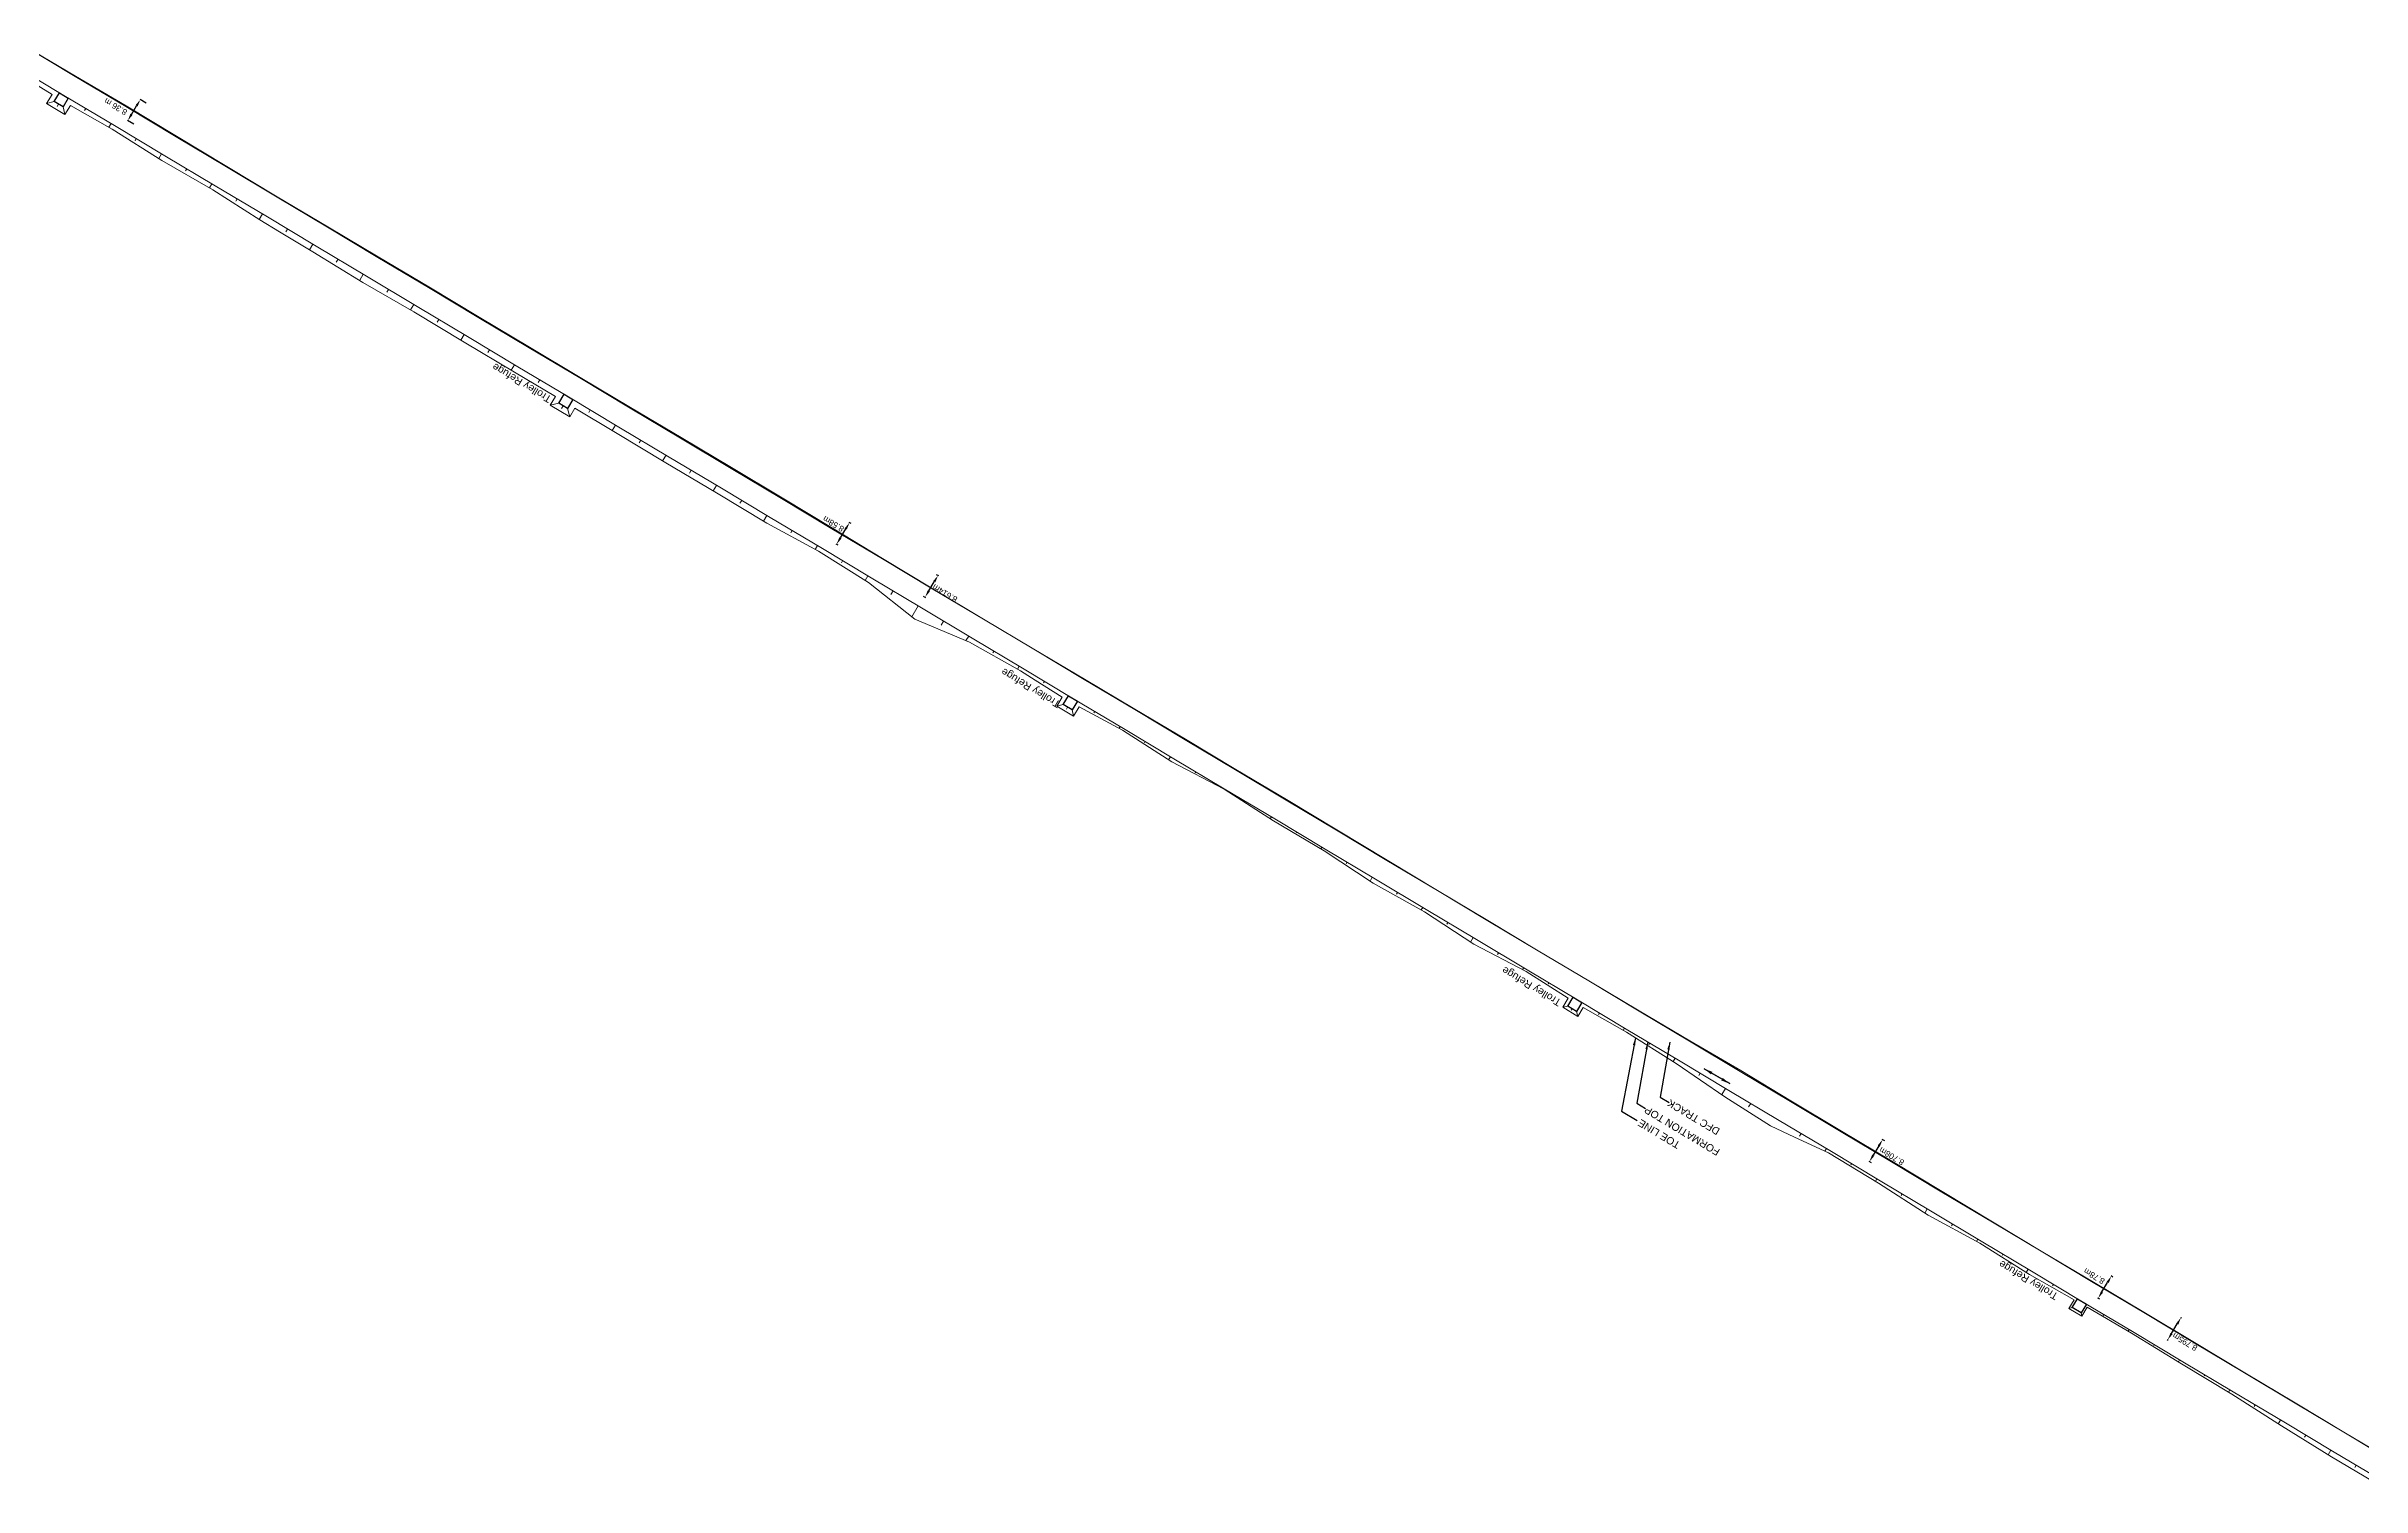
# Model space of a CAD drawing. Header units: metres. Extents: x 593990 to 611207, y 3401545 to 3411811.
# Drawn here: x 596391 to 597179, y 3409928 to 3410418 of the extents above; entities that cross this region are included whole.
import ezdxf
from ezdxf.enums import TextEntityAlignment as Align

# ---------------------------------------------------------------- set-up
doc = ezdxf.new("R2010")
doc.units = ezdxf.units.M
doc.header["$MEASUREMENT"] = 0
for name, color, linetype, lineweight in [('PROPOSED DFCC TOE LINE', 239, 'Continuous', 0), ('PROPOSED DFCC TOE SLOPES', 239, 'Continuous', 0), ('PROPOSED DFCC TRACK', 1, 'Continuous', 0), ('PROPOSED FORMATION LINE - PLAN', 187, 'Continuous', 0)]:
    doc.layers.add(name, color=color, linetype=linetype, lineweight=lineweight)
doc.layers.add('Trolley Refuse', color=10, linetype='Continuous')
doc.styles.get("Standard").update_dxf_attribs({"font": 'arial.ttf'})
doc.styles.add('Style-Arial', font='arial.ttf')
doc.dimstyles.new('ISO-25', dxfattribs={"dimtxt": 2.5, "dimasz": 2.5, "dimexe": 1.25, "dimexo": 0.625, "dimtad": 1, "dimtxsty": 'Standard', "dimcen": 2.5, "dimadec": 0, "dimazin": 0, "dimtfac": 1, "dimtmove": 0, "dimatfit": 3, "dimfxl": 1, "dimarcsym": 0})
doc.dimstyles.get("Standard").update_dxf_attribs({"dimtxt": 0.18, "dimasz": 0.18, "dimexe": 0.18, "dimexo": 0.0625, "dimgap": 0.09, "dimtad": 0, "dimtih": 1, "dimtoh": 1, "dimdec": 4, "dimzin": 0, "dimdsep": 46, "dimtxsty": 'Standard', "dimcen": 0.09, "dimadec": 0, "dimazin": 0, "dimtfac": 1, "dimtdec": 4, "dimtofl": 0, "dimtmove": 0, "dimatfit": 3, "dimfxl": 1, "dimtolj": 1, "dimtzin": 0, "dimarcsym": 0})

# ---------------------------------------------------------------- blocks, each defined once
blk = doc.blocks.new('*D284')
at = {"layer": 'Defpoints', "color": 0, "transparency": 16777216}
for p in [(596422.8, 3410399.96), (596424.96, 3410398.68), (596420.68, 3410391.5)]:
    blk.add_point(p, dxfattribs=at)
at = {"layer": 'PROPOSED DFCC TRACK', "color": 0, "lineweight": -2, "transparency": 16777216}
for p, q in [((596419.8, 3410394.93), (596421.52, 3410397.82)), ((596424.85, 3410398.74), (596422.7, 3410400.03)), ((596420.57, 3410391.56), (596418.41, 3410392.85))]:
    blk.add_line(p, q, dxfattribs=at)
at = {"layer": 'PROPOSED DFCC TRACK', "color": 0, "transparency": 16777216}
for points in [[(596421.16, 3410398.03), (596421.88, 3410397.6), (596422.8, 3410399.96)], [(596419.44, 3410395.15), (596420.16, 3410394.72), (596418.52, 3410392.79)]]:
    blk.add_solid(points, dxfattribs=at)
at = {"layer": 'PROPOSED DFCC TRACK', "color": 0, "lineweight": 0, "transparency": 16777216, "insert": (596414.42, 3410397.58), "char_height": 2, "attachment_point": 5, "rotation": 149, "style": 'Style-Arial'}
blk.add_mtext('\\A1;\\A1;8.36 m', dxfattribs=at)
blk = doc.blocks.new('TerminatorOpen_0.5')
at = {"color": 0, "linetype": 'ByBlock', "lineweight": -2}
for q in [(-1, 0.25), (-1, 0), (-1, -0.25)]:
    blk.add_line((0, 0), q, dxfattribs=at)
blk = doc.blocks.new('*D306')
at = {"layer": 'Defpoints', "color": 0, "transparency": 16777216}
for p in [(597016.43, 3410045.47), (597011.15, 3410038.48), (597011.96, 3410038)]:
    blk.add_point(p, dxfattribs=at)
at = {"layer": 'PROPOSED DFCC TRACK', "color": 0, "lineweight": -2, "transparency": 16777216}
for p, q in [((597014.34, 3410043.81), (597012.43, 3410040.62)), ((597016.32, 3410045.53), (597015.51, 3410046.02)), ((597011.85, 3410038.06), (597011.04, 3410038.54))]:
    blk.add_line(p, q, dxfattribs=at)
at = {"layer": 'PROPOSED DFCC TRACK', "color": 0, "transparency": 16777216}
for points in [[(597013.98, 3410044.02), (597014.69, 3410043.59), (597015.62, 3410045.95)], [(597012.08, 3410040.84), (597012.79, 3410040.41), (597011.15, 3410038.48)]]:
    blk.add_solid(points, dxfattribs=at)
at = {"layer": 'PROPOSED DFCC TRACK', "color": 0, "lineweight": 0, "transparency": 16777216, "insert": (597018.7, 3410040.31), "char_height": 2, "attachment_point": 5, "rotation": 149, "style": 'Style-Arial'}
blk.add_mtext('\\A1;8.708m', dxfattribs=at)
blk = doc.blocks.new('*D230')
at = {"layer": 'Defpoints', "color": 0, "transparency": 16777216}
for p in [(597116.89, 3409985.51), (597117.15, 3409985.35), (597112.38, 3409977.96)]:
    blk.add_point(p, dxfattribs=at)
at = {"layer": 'PROPOSED DFCC TRACK', "color": 0, "lineweight": -2, "transparency": 16777216}
for p, q in [((597113.92, 3409979.95), (597115.87, 3409983.21)), ((597117, 3409985.44), (597117.26, 3409985.29)), ((597112.49, 3409977.89), (597112.75, 3409977.74))]:
    blk.add_line(p, q, dxfattribs=at)
at = {"layer": 'PROPOSED DFCC TRACK', "color": 0, "transparency": 16777216}
for points in [[(597113.56, 3409980.16), (597114.28, 3409979.74), (597112.64, 3409977.8)], [(597115.51, 3409983.42), (597116.22, 3409982.99), (597117.15, 3409985.35)]]:
    blk.add_solid(points, dxfattribs=at)
at = {"layer": 'PROPOSED DFCC TRACK', "color": 0, "lineweight": 0, "transparency": 16777216, "insert": (597118.47, 3409977.13), "char_height": 2, "attachment_point": 5, "rotation": 149, "style": 'Style-Arial'}
blk.add_mtext('\\A1;8.795m', dxfattribs=at)
blk = doc.blocks.new('*D231')
at = {"layer": 'Defpoints', "color": 0, "transparency": 16777216}
for p in [(597093.47, 3409999.49), (597094.1, 3409999.12), (597089.59, 3409991.58)]:
    blk.add_point(p, dxfattribs=at)
at = {"layer": 'PROPOSED DFCC TRACK', "color": 0, "lineweight": -2, "transparency": 16777216}
for p, q in [((597090.25, 3409994.1), (597092.19, 3409997.34)), ((597093.99, 3409999.18), (597093.37, 3409999.55)), ((597089.49, 3409991.64), (597088.87, 3409992.02))]:
    blk.add_line(p, q, dxfattribs=at)
at = {"layer": 'PROPOSED DFCC TRACK', "color": 0, "transparency": 16777216}
for points in [[(597089.9, 3409994.31), (597090.61, 3409993.88), (597088.97, 3409991.95)], [(597091.83, 3409997.56), (597092.55, 3409997.13), (597093.47, 3409999.49)]]:
    blk.add_solid(points, dxfattribs=at)
at = {"layer": 'PROPOSED DFCC TRACK', "color": 0, "lineweight": 0, "transparency": 16777216, "insert": (597087.6, 3409999.49), "char_height": 2, "attachment_point": 5, "rotation": 149, "style": 'Style-Arial'}
blk.add_mtext('\\A1;8.78m', dxfattribs=at)
blk = doc.blocks.new('*D232')
at = {"layer": 'Defpoints', "color": 0, "transparency": 16777216}
for p in [(596689.11, 3410231.02), (596693.52, 3410238.41), (596694.23, 3410237.99)]:
    blk.add_point(p, dxfattribs=at)
at = {"layer": 'PROPOSED DFCC TRACK', "color": 0, "lineweight": -2, "transparency": 16777216}
for p, q in [((596689.21, 3410230.95), (596689.92, 3410230.53)), ((596691.09, 3410232.74), (596692.95, 3410235.84)), ((596693.63, 3410238.35), (596694.33, 3410237.93))]:
    blk.add_line(p, q, dxfattribs=at)
at = {"layer": 'PROPOSED DFCC TRACK', "color": 0, "transparency": 16777216}
for points in [[(596690.74, 3410232.95), (596691.45, 3410232.53), (596689.81, 3410230.59)], [(596692.59, 3410236.06), (596693.3, 3410235.63), (596694.23, 3410237.99)]]:
    blk.add_solid(points, dxfattribs=at)
at = {"layer": 'PROPOSED DFCC TRACK', "color": 0, "lineweight": 0, "transparency": 16777216, "insert": (596696.56, 3410231.96), "char_height": 2, "attachment_point": 5, "rotation": 149, "style": 'Style-Arial'}
blk.add_mtext('\\A1;8.614m', dxfattribs=at)
blk = doc.blocks.new('*D216')
at = {"layer": 'Defpoints', "color": 0, "transparency": 16777216}
for p in [(596664.1, 3410255.96), (596664.76, 3410255.57), (596660.37, 3410248.2)]:
    blk.add_point(p, dxfattribs=at)
at = {"layer": 'PROPOSED DFCC TRACK', "color": 0, "lineweight": -2, "transparency": 16777216}
for p, q in [((596664.65, 3410255.63), (596664, 3410256.02)), ((596660.26, 3410248.26), (596659.6, 3410248.65)), ((596660.99, 3410250.74), (596662.82, 3410253.81))]:
    blk.add_line(p, q, dxfattribs=at)
at = {"layer": 'PROPOSED DFCC TRACK', "color": 0, "transparency": 16777216}
for points in [[(596662.46, 3410254.03), (596663.18, 3410253.6), (596664.1, 3410255.96)], [(596660.63, 3410250.95), (596661.35, 3410250.52), (596659.71, 3410248.59)]]:
    blk.add_solid(points, dxfattribs=at)
at = {"layer": 'PROPOSED DFCC TRACK', "color": 0, "lineweight": 0, "transparency": 16777216, "insert": (596658.63, 3410255.55), "char_height": 2, "attachment_point": 5, "rotation": 149, "style": 'Style-Arial'}
blk.add_mtext('\\A1;8.58m', dxfattribs=at)

msp = doc.modelspace()

# ---------------------------------------------------------------- linework, layer by layer
at = {"layer": 'PROPOSED DFCC TOE LINE', "lineweight": 0, "flags": 128}
for points in [[(596383.4958, 3410418.1104), (596400.73, 3410407.9616), (596417.9526, 3410397.7933), (596435.1339, 3410387.5558), (596452.2368, 3410377.1873), (596469.3491, 3410366.8345), (596486.5646, 3410356.6545), (596503.7794, 3410346.4731), (596520.9427, 3410336.2056), (596538.0941, 3410325.9183), (596555.2639, 3410315.6615), (596572.4458, 3410305.4253), (596589.6061, 3410295.1527), (596606.7897, 3410284.9192), (596623.9743, 3410274.6874), (596641.1511, 3410264.4425), (596658.2629, 3410254.0888), (596675.3756, 3410243.7367), (596692.509, 3410233.4192), (596709.6628, 3410223.1359), (596726.8413, 3410212.8939), (596744.0118, 3410202.6384), (596761.2103, 3410192.4298), (596778.4096, 3410182.2225), (596795.5889, 3410171.9818), (596812.7613, 3410161.7295), (596829.8986, 3410151.4186), (596847.0331, 3410141.1028), (596864.1646, 3410130.7821), (596881.3447, 3410120.5428), (596898.4755, 3410110.221), (596915.6595, 3410099.9881), (596932.8329, 3410089.7375), (596950.0402, 3410079.5437), (596967.3226, 3410069.4754), (596984.4455, 3410059.1404), (597001.5789, 3410048.8228), (597018.7631, 3410038.5904), (597035.9351, 3410028.3375), (597053.0442, 3410017.9793), (597070.1528, 3410007.6203), (597087.3444, 3409997.4002), (597104.536, 3409987.18), (597121.7062, 3409976.924), (597138.8401, 3409966.6073), (597155.993, 3409956.3225), (597173.1465, 3409946.0386), (597190.3181, 3409935.7851)], [(597185.5459, 3409927.8029), (597168.3142, 3409937.956), (597151.305, 3409948.4812), (597134.4827, 3409959.319), (597117.3706, 3409969.6722), (597100.2866, 3409980.0722), (597085.2505, 3409988.8674), (597083.4371, 3409985.8417), (597079.0074, 3409988.4966), (597080.7713, 3409991.4398), (597065.5944, 3409999.9957), (597048.6719, 3410010.666), (597031.0978, 3410020.2464), (597014.2731, 3410031.0803), (596997.2058, 3410041.5083), (596985.6381, 3410046.76), (596977.5213, 3410050.691), (596961.9912, 3410060.5578), (596945.4203, 3410071.8163), (596928.4943, 3410082.4807), (596913.7436, 3410090.9623), (596911.9218, 3410087.9151), (596906.7941, 3410090.9807), (596908.6359, 3410094.0614), (596894.2961, 3410103.2303), (596876.5082, 3410112.4532), (596859.7952, 3410123.4738), (596842.309, 3410133.2012), (596825.6408, 3410144.2968), (596808.3856, 3410154.4105), (596791.5418, 3410165.2124), (596773.8064, 3410174.5231), (596756.9855, 3410185.3631), (596742.251, 3410193.2354), (596740.374, 3410190.0958), (596734.6856, 3410193.4967), (596736.518, 3410196.5616), (596727.3176, 3410202.3399), (596722.3358, 3410205.4656), (596704.967, 3410215.2815), (596686.3187, 3410223.0652), (596670.5129, 3410235.6032), (596653.5471, 3410246.201), (596635.968, 3410255.773), (596618.8358, 3410266.0924), (596601.6284, 3410276.2863), (596584.5309, 3410286.6637), (596570.6889, 3410294.9829), (596568.892, 3410291.9849), (596562.2827, 3410295.9461), (596564.0694, 3410298.9272), (596550.1685, 3410307.1389), (596533.0132, 3410317.4198), (596515.8475, 3410327.6832), (596498.5692, 3410337.7583), (596481.4931, 3410348.1716), (596470.1931, 3410354.9774), (596463.4829, 3410359.0488), (596447.4817, 3410369.2338), (596430.1767, 3410379.2643), (596413.2235, 3410389.8831), (596398.9946, 3410397.9947), (596397.1603, 3410394.9265), (596390.9377, 3410398.6467), (596392.7667, 3410401.706), (596378.8621, 3410410.36)]]:
    msp.add_lwpolyline(points, dxfattribs=at)
at = {"layer": 'PROPOSED DFCC TOE SLOPES', "flags": 128}
for points in [[(596393.509, 3410399.2939), (596390.9377, 3410398.6467)], [(596395.0111, 3410398.3959), (596394.53, 3410397.5912)], [(596396.5131, 3410397.4979), (596397.1603, 3410394.9265)], [(596404.2591, 3410396.9447), (596403.8241, 3410396.217)], [(596412.8422, 3410391.8132), (596412.0785, 3410390.5358)], [(596421.4252, 3410386.6818), (596421.0042, 3410385.9776)], [(596430.0082, 3410381.5503), (596429.0598, 3410379.9639)], [(596438.5912, 3410376.4189), (596438.1402, 3410375.6644)], [(596447.1743, 3410371.2875), (596446.3416, 3410369.8947)], [(596455.7573, 3410366.156), (596455.2832, 3410365.363)], [(596464.3403, 3410361.0246), (596463.2484, 3410359.1981)], [(596472.9234, 3410355.8932), (596472.3607, 3410354.952)], [(596481.5064, 3410350.7617), (596480.3643, 3410348.8514)], [(596490.0894, 3410345.6303), (596489.4978, 3410344.6407)], [(596498.6724, 3410340.4989), (596497.4442, 3410338.4444)], [(596507.2555, 3410335.3674), (596506.6627, 3410334.376)], [(596515.8385, 3410330.236), (596514.7091, 3410328.347)], [(596524.4215, 3410325.1046), (596523.8605, 3410324.1661)], [(596533.0046, 3410319.9731), (596531.8823, 3410318.096)], [(596541.5876, 3410314.8417), (596541.0241, 3410313.8992)], [(596550.1706, 3410309.7102), (596549.0383, 3410307.8163)], [(596558.7536, 3410304.5788), (596558.1988, 3410303.6508)], [(596565.1673, 3410296.6688), (596562.2827, 3410295.9461)], [(596566.6684, 3410295.7691), (596566.1279, 3410294.8673)], [(596568.1694, 3410294.8695), (596568.892, 3410291.9849)], [(596575.9197, 3410294.3159), (596575.375, 3410293.4049)], [(596584.5027, 3410289.1845), (596583.4015, 3410287.3425)], [(596593.0858, 3410284.0531), (596592.5195, 3410283.1059)], [(596601.6688, 3410278.9216), (596600.502, 3410276.97)], [(596610.2518, 3410273.7902), (596609.6751, 3410272.8256)], [(596618.8348, 3410268.6588), (596617.7021, 3410266.7641)], [(596627.4179, 3410263.5273), (596626.8455, 3410262.57)], [(596636.0009, 3410258.3959), (596634.8393, 3410256.4529)], [(596644.5839, 3410253.2645), (596644.0916, 3410252.4411)], [(596653.1669, 3410248.133), (596652.3889, 3410246.8317)], [(596661.75, 3410243.0016), (596661.3311, 3410242.301)], [(596670.333, 3410237.8701), (596669.3951, 3410236.3014)], [(596678.916, 3410232.7387), (596678.1453, 3410231.4495)], [(596687.4991, 3410227.6073), (596685.2774, 3410223.8912)], [(596709.6447, 3410223.1055), (596709.6628, 3410223.1359)], [(596696.0821, 3410222.4758), (596695.2482, 3410221.081)], [(596704.6651, 3410217.3444), (596703.7384, 3410215.7943)], [(596717.1085, 3410218.67), (596717.1203, 3410218.6897)], [(596713.2481, 3410212.213), (596712.8881, 3410211.6107)], [(596721.8312, 3410207.0815), (596721.2365, 3410206.0869)], [(596725.6797, 3410213.5188), (596725.7096, 3410213.5687)], [(596734.279, 3410208.4146), (596734.2953, 3410208.4418)], [(596730.4142, 3410201.9501), (596730.0762, 3410201.3848)], [(596742.8458, 3410203.2559), (596742.8805, 3410203.314)], [(596736.8302, 3410194.0364), (596734.6856, 3410193.4967)], [(596738.3322, 3410193.1384), (596737.931, 3410192.4674)], [(596739.8342, 3410192.2404), (596740.374, 3410190.0958)], [(596747.5803, 3410191.6872), (596747.2859, 3410191.1949)], [(596751.4534, 3410198.1656), (596751.4779, 3410198.2067)], [(596760.0119, 3410192.9931), (596760.0772, 3410193.1024)], [(596756.1633, 3410186.5558), (596755.8219, 3410185.9848)], [(596768.6358, 3410187.9301), (596768.6768, 3410187.9986)], [(596764.7463, 3410181.4244), (596764.517, 3410181.0408)], [(596773.3293, 3410176.2929), (596772.6982, 3410175.2373)], [(596777.1779, 3410182.7302), (596777.2765, 3410182.895)], [(596785.8142, 3410177.6878), (596785.8674, 3410177.7769)], [(596781.9124, 3410171.1615), (596781.709, 3410170.8213)], [(596794.344, 3410172.4673), (596794.4571, 3410172.6565)], [(596802.9854, 3410167.4335), (596803.0437, 3410167.5311)], [(596790.4954, 3410166.03), (596790.3733, 3410165.8258)], [(596799.0784, 3410160.8986), (596798.9662, 3410160.7109)], [(596811.51, 3410162.2044), (596811.6299, 3410162.405)], [(596807.6614, 3410155.7672), (596807.2758, 3410155.1222)], [(596820.147, 3410157.1632), (596820.2009, 3410157.2534)], [(596828.6761, 3410151.9416), (596828.7696, 3410152.0979)], [(596816.2445, 3410150.6357), (596816.0604, 3410150.3279)], [(596824.8275, 3410145.5043), (596824.504, 3410144.9632)], [(596837.298, 3410146.8753), (596837.337, 3410146.9404)], [(596833.4105, 3410140.3729), (596833.1436, 3410139.9264)], [(596845.8421, 3410141.6787), (596845.9042, 3410141.7825)], [(596854.4476, 3410136.5849), (596854.4701, 3410136.6225)], [(596841.9936, 3410135.2414), (596841.2108, 3410133.9322)], [(596850.5766, 3410130.11), (596850.2383, 3410129.5442)], [(596863.0082, 3410131.4158), (596863.0359, 3410131.4621)], [(596864.1392, 3410130.7397), (596864.1646, 3410130.7821)], [(596859.1596, 3410124.9786), (596858.6431, 3410124.1147)], [(596867.7426, 3410119.8471), (596867.3966, 3410119.2683)], [(596876.3257, 3410114.7157), (596875.4071, 3410113.1792)], [(596884.9087, 3410109.5843), (596884.5694, 3410109.0168)], [(596898.4713, 3410110.2139), (596898.4755, 3410110.221)], [(596905.9293, 3410105.7687), (596905.9353, 3410105.7787)], [(596893.4917, 3410104.4528), (596893.1241, 3410103.838)], [(596902.0748, 3410099.3214), (596901.8445, 3410098.9362)], [(596914.5064, 3410100.6272), (596914.5273, 3410100.6623)], [(596908.4907, 3410091.4077), (596906.7941, 3410090.9807)], [(596909.9927, 3410090.5097), (596909.6753, 3410089.9788)], [(596911.4948, 3410089.6117), (596911.9218, 3410087.9151)], [(596919.2408, 3410089.0585), (596918.9612, 3410088.5908)], [(596923.1021, 3410095.517), (596923.1147, 3410095.5382)], [(596931.6724, 3410090.3643), (596931.7014, 3410090.4129)], [(596927.8238, 3410083.9271), (596927.3519, 3410083.1377)], [(596940.2791, 3410085.2726), (596940.3029, 3410085.3122)], [(596936.4069, 3410078.7956), (596936.1245, 3410078.3234)], [(596944.9899, 3410073.6642), (596944.3052, 3410072.5189)], [(596948.8385, 3410080.1015), (596948.9065, 3410080.2153)], [(596957.4821, 3410075.0715), (596957.5428, 3410075.1729)], [(596953.5729, 3410068.5328), (596953.0934, 3410067.7308)], [(596966.0045, 3410069.8386), (596966.1839, 3410070.1387)], [(596962.1559, 3410063.4013), (596960.8994, 3410061.2996)], [(596970.739, 3410058.2699), (596970.0306, 3410057.085)], [(596974.6717, 3410064.848), (596974.7559, 3410064.9888)], [(596983.1706, 3410059.5757), (596983.3174, 3410059.8213)], [(596991.8185, 3410054.5528), (596991.8834, 3410054.6614)], [(597000.3366, 3410049.3129), (597000.4501, 3410049.5026)], [(596987.905, 3410048.007), (596987.3699, 3410047.1119)], [(596996.4881, 3410042.8756), (596995.9983, 3410042.0565)], [(597008.9792, 3410044.2811), (597009.0388, 3410044.3808)], [(597005.0711, 3410037.7442), (597004.8431, 3410037.3627)], [(597017.5027, 3410039.05), (597017.631, 3410039.2645)], [(597026.1517, 3410034.029), (597026.2178, 3410034.1394)], [(597013.6541, 3410032.6127), (597013.1487, 3410031.7673)], [(597022.2371, 3410027.4813), (597021.9071, 3410026.9292)], [(597034.6687, 3410028.7871), (597034.8038, 3410029.013)], [(597030.8202, 3410022.3498), (597029.9893, 3410020.9602)], [(597043.3071, 3410023.7482), (597043.3625, 3410023.8408)], [(597051.8348, 3410018.5242), (597051.917, 3410018.6617)], [(597039.4032, 3410017.2184), (597039.0651, 3410016.6529)], [(597047.9862, 3410012.087), (597047.514, 3410011.2972)], [(597060.4446, 3410013.4375), (597060.4713, 3410013.4823)], [(597056.5693, 3410006.9555), (597056.2937, 3410006.4947)], [(597069.0009, 3410008.2614), (597069.0256, 3410008.3028)], [(597077.5999, 3410003.1568), (597077.6159, 3410003.1836)], [(597065.1523, 3410001.8241), (597064.4794, 3410000.6987)], [(597073.7353, 3409996.6927), (597073.4477, 3409996.2116)], [(597086.1669, 3409997.9985), (597086.2118, 3409998.0735)], [(597080.149, 3409988.7826), (597079.0074, 3409988.4966)], [(597083.1511, 3409986.9833), (597083.4371, 3409985.8417)], [(597090.9014, 3409986.4298), (597090.7092, 3409986.1083)], [(597094.7788, 3409992.9153), (597094.8076, 3409992.9634)], [(597103.333, 3409987.7356), (597103.4034, 3409987.8534)], [(597099.4844, 3409981.2984), (597099.1491, 3409980.7376)], [(597111.9529, 3409982.666), (597111.9899, 3409982.7277)], [(597108.0674, 3409976.1669), (597107.8852, 3409975.8622)], [(597116.6504, 3409971.0355), (597116.245, 3409970.3574)], [(597120.499, 3409977.4728), (597120.5749, 3409977.5997)], [(597129.1132, 3409972.3933), (597129.1443, 3409972.4454)], [(597125.2335, 3409965.904), (597125.0164, 3409965.5409)], [(597137.6651, 3409967.2099), (597137.7112, 3409967.287)], [(597133.8165, 3409960.7726), (597133.3553, 3409960.0011)], [(597142.3995, 3409955.6412), (597142.0925, 3409955.1277)], [(597146.2673, 3409962.1105), (597146.2864, 3409962.1425)], [(597154.8311, 3409956.947), (597154.8629, 3409957.0001)], [(597150.9826, 3409950.5097), (597150.1967, 3409949.1952)], [(597163.4269, 3409951.8368), (597163.4396, 3409951.8581)], [(597159.5656, 3409945.3783), (597159.1273, 3409944.6452)], [(597168.1486, 3409940.2469), (597167.1936, 3409938.6495)], [(597171.9972, 3409946.6841), (597172.0163, 3409946.7161)], [(597176.7316, 3409935.1154), (597176.2632, 3409934.3319)]]:
    msp.add_lwpolyline(points, dxfattribs=at)
at = {"layer": 'PROPOSED FORMATION LINE - PLAN', "lineweight": 0, "flags": 128}
for points in [[(597190.2942, 3409935.7451), (597173.1282, 3409946.008), (597155.9621, 3409956.2709), (597138.7961, 3409966.5337), (597121.63, 3409976.7966), (597104.4639, 3409987.0595), (597087.2979, 3409997.3223), (597070.1318, 3410007.5852), (597052.9658, 3410017.8481), (597035.7997, 3410028.111), (597018.6337, 3410038.3738), (597001.4676, 3410048.6367), (596984.3016, 3410058.8996), (596967.1355, 3410069.1624), (596949.9694, 3410079.4253), (596932.8034, 3410089.6882), (596915.6373, 3410099.9511), (596898.4713, 3410110.2139), (596881.3052, 3410120.4768), (596864.1392, 3410130.7397), (596846.9731, 3410141.0025), (596829.807, 3410151.2654), (596812.641, 3410161.5283), (596795.4749, 3410171.7912), (596778.3089, 3410182.054), (596761.1428, 3410192.3169), (596743.9768, 3410202.5798), (596726.8107, 3410212.8426), (596709.6447, 3410223.1055), (596692.4786, 3410233.3684), (596675.3125, 3410243.6313), (596658.1465, 3410253.8941), (596640.9804, 3410264.157), (596623.8144, 3410274.4199), (596606.6483, 3410284.6827), (596589.4823, 3410294.9456), (596572.3162, 3410305.2085), (596555.1502, 3410315.4714), (596537.9841, 3410325.7342), (596520.818, 3410335.9971), (596503.652, 3410346.26), (596486.4859, 3410356.5228), (596469.3199, 3410366.7857), (596452.1538, 3410377.0486), (596434.9878, 3410387.3115), (596417.8217, 3410397.5743), (596400.6557, 3410407.8372), (596383.4896, 3410418.1001)], [(597186.4456, 3409929.3078), (597169.2796, 3409939.5707), (597152.1135, 3409949.8336), (597134.9475, 3409960.0965), (597117.7814, 3409970.3593), (597100.6154, 3409980.6222), (597083.4493, 3409990.8851), (597066.2833, 3410001.1479), (597049.1172, 3410011.4108), (597031.9511, 3410021.6737), (597014.7851, 3410031.9366), (596997.619, 3410042.1994), (596980.453, 3410052.4623), (596963.2869, 3410062.7252), (596946.1209, 3410072.988), (596928.9548, 3410083.2509), (596911.7888, 3410093.5138), (596894.6227, 3410103.7767), (596877.4566, 3410114.0395), (596860.2906, 3410124.3024), (596843.1245, 3410134.5653), (596825.9585, 3410144.8281), (596808.7924, 3410155.091), (596791.6264, 3410165.3539), (596774.4603, 3410175.6168), (596757.2942, 3410185.8796), (596740.1282, 3410196.1425), (596722.9621, 3410206.4054), (596705.7961, 3410216.6682), (596688.63, 3410226.9311), (596671.464, 3410237.194), (596654.2979, 3410247.4569), (596637.1319, 3410257.7197), (596619.9658, 3410267.9826), (596602.7997, 3410278.2455), (596585.6337, 3410288.5083), (596568.4676, 3410298.7712), (596551.3016, 3410309.0341), (596534.1355, 3410319.297), (596516.9695, 3410329.5598), (596499.8034, 3410339.8227), (596482.6374, 3410350.0856), (596465.4713, 3410360.3484), (596448.3052, 3410370.6113), (596431.1392, 3410380.8742), (596413.9731, 3410391.1371), (596396.8071, 3410401.3999), (596379.641, 3410411.6628)]]:
    msp.add_lwpolyline(points, dxfattribs=at)
at = {"layer": 'Trolley Refuse'}
for points in [[(596395.3051, 3410402.2979), (596398.3091, 3410400.5019), (596396.5131, 3410397.4979), (596393.509, 3410399.2939)], [(596566.9666, 3410299.6709), (596569.9687, 3410297.8716), (596568.1694, 3410294.8695), (596565.1673, 3410296.6688)], [(596738.6262, 3410197.0405), (596741.6302, 3410195.2445), (596739.8342, 3410192.2404), (596736.8302, 3410194.0364)], [(596910.2867, 3410094.4118), (596913.2908, 3410092.6158), (596911.4948, 3410089.6117), (596908.4907, 3410091.4077)], [(597081.9483, 3409991.7847), (597084.9504, 3409989.9854), (597083.1511, 3409986.9833), (597080.149, 3409988.7826)]]:
    msp.add_lwpolyline(points, close=True, dxfattribs=at)

# ---------------------------------------------------------------- texts
at = {"layer": 'PROPOSED DFCC TOE LINE', "lineweight": 0}
msp.add_text('TOE LINE', height=2.5, rotation=149, dxfattribs=at).set_placement((596933.3769, 3410053.0397, 437.7772), align=Align.RIGHT)
at = {"layer": 'PROPOSED DFCC TRACK', "color": 10, "linetype": 'Continuous', "lineweight": -3, "ltscale": 5}
msp.add_text('DFC TRACK', height=2.5, rotation=149, dxfattribs=at).set_placement((596943.3732, 3410059.7975, 130.919), align=Align.RIGHT)
at = {"layer": 'PROPOSED FORMATION LINE - PLAN', "lineweight": 0}
msp.add_text('FORMATION TOP', height=2.5, rotation=149, dxfattribs=at).set_placement((596935.5585, 3410057.4539, 437.7772), align=Align.RIGHT)
at = {"layer": 'Trolley Refuse'}
for p in [(596562.9735, 3410298.71), (596736.1186, 3410194.8931), (596906.5153, 3410093.3207), (597075.6011, 3409993.3318)]:
    msp.add_text('Trolley Refuge', height=2.5, rotation=149.1766896, dxfattribs=at).set_placement(p)

# ---------------------------------------------------------------- dimensions: what is measured, and where the dimension line sits
at = {"layer": 'PROPOSED DFCC TRACK', "color": 10, "lineweight": 0}
dim = msp.add_linear_dim(base=(596422.8029, 3410399.9643), p1=(596420.6781, 3410391.4975), p2=(596424.9615, 3410398.6765), angle=59.1773106, text='\\A1;<> m', dimstyle='Standard', override={"dimtxt": 2, "dimasz": 2.5, "dimexe": 0.125, "dimexo": 0.125, "dimgap": 0.125, "dimtad": 1, "dimtih": 0, "dimtoh": 0, "dimdec": 3, "dimzin": 11, "dimtxsty": 'Style-Arial', "dimsah": 1, "dimadec": 4, "dimazin": 3, "dimtmove": 2, "dimatfit": 1, "dimldrblk": 'TerminatorOpen_0.5', "dimfrac": 2, "dimtzin": 11}, dxfattribs=at)
dim.commit()
dim.dimension.update_dxf_attribs({"geometry": '*D284', "text_midpoint": (596414.4207, 3410397.5766), "dimtype": 129, "text_rotation": 149})
for base, p1, p2, angle, picture, middle in [((596664.1024, 3410255.9594), (596660.3658, 3410248.1982), (596664.7604, 3410255.567), 59.1889791, '*D216', (596658.63, 3410255.5532)), ((596694.2263, 3410237.9914), (596689.1069, 3410231.0151), (596693.5201, 3410238.4127), 59.1810953, '*D232', (596696.5609, 3410231.9643)), ((597011.1514, 3410038.4781), (597016.4275, 3410045.4696), (597011.9589, 3410037.9953), 239.1265504, '*D306', (597018.7016, 3410040.3063)), ((597093.474, 3409999.49), (597089.5944, 3409991.5802), (597094.0957, 3409999.1188), 59.1583086, '*D231', (597087.6028, 3409999.4882)), ((597117.1482, 3409985.354), (597112.3836, 3409977.9555), (597116.8925, 3409985.5067), 59.1581926, '*D230', (597118.4716, 3409977.1292))]:
    dim = msp.add_linear_dim(base=base, p1=p1, p2=p2, angle=angle, dimstyle='Standard', override={"dimtxt": 2, "dimasz": 2.5, "dimexe": 0.125, "dimexo": 0.125, "dimgap": 0.125, "dimtad": 1, "dimtih": 0, "dimtoh": 0, "dimdec": 3, "dimzin": 11, "dimpost": 'm', "dimtxsty": 'Style-Arial', "dimsah": 1, "dimadec": 4, "dimazin": 3, "dimtmove": 2, "dimatfit": 1, "dimldrblk": 'TerminatorOpen_0.5', "dimfrac": 2, "dimtzin": 11}, dxfattribs=at)
    dim.commit()
    dim.dimension.update_dxf_attribs({"geometry": picture, "text_midpoint": middle, "dimtype": 129, "text_rotation": 149})

# ---------------------------------------------------------------- leaders
at = {"layer": 'PROPOSED DFCC TOE LINE', "lineweight": 0}
msp.add_leader([(596931.5223, 3410080.573, 130.919), (596926.7724, 3410055.6312, 130.919), (596932.1315, 3410052.403, 130.919)], dimstyle='ISO-25', override={"dimtxt": 3, "dimasz": 2.5, "dimgap": 0.625, "dimtad": 0, "dimdec": 3, "dimzin": 2, "dimtdec": 3}, dxfattribs=at)
at = {"layer": 'PROPOSED DFCC TRACK', "color": 10, "linetype": 'Continuous', "lineweight": -3, "ltscale": 5}
msp.add_leader([(596943.1964, 3410079.1056, 261.838), (596939.98, 3410060.3635, 261.838), (596942.9391, 3410058.581, 261.838)], dimstyle='ISO-25', override={"dimtxt": 3, "dimasz": 2.5, "dimgap": 0.625, "dimtad": 0, "dimdec": 3, "dimzin": 2, "dimtdec": 3}, dxfattribs=at)
at = {"layer": 'PROPOSED DFCC TRACK', "linetype": 'Continuous', "lineweight": 0}
for points in [[(596954.8854, 3410070.0886, -613.7163), (596963.5802, 3410065.0018, -613.7163)], [(596963.5802, 3410065.0018, -613.7163), (596954.8854, 3410070.0886, -613.7163)]]:
    msp.add_leader(points, dimstyle='ISO-25', override={"dimtxt": 3, "dimasz": 3, "dimtad": 0, "dimdec": 3, "dimzin": 2, "dimtdec": 3}, dxfattribs=at)
at = {"layer": 'PROPOSED FORMATION LINE - PLAN', "lineweight": 0}
msp.add_leader([(596935.7574, 3410079.1839, 130.919), (596931.945, 3410058.3811, 130.919), (596934.9041, 3410056.5985, 130.919)], dimstyle='ISO-25', override={"dimtxt": 3, "dimasz": 2.5, "dimgap": 0.625, "dimtad": 0, "dimdec": 3, "dimzin": 2, "dimtdec": 3}, dxfattribs=at)

doc.saveas('drawing.dxf')
